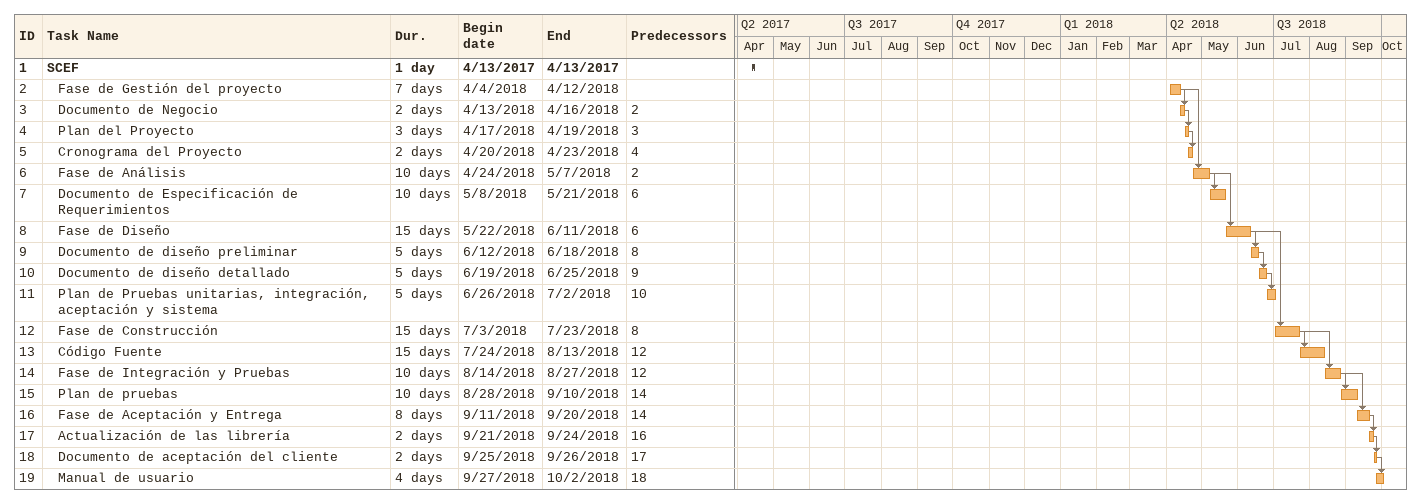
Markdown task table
| ID | Level | Task | Duration | Start | Finish | Predecessors |
|---|---|---|---|---|---|---|
| 1 | 1 | **SCEF** | 1d | 2017-04-13 | 2017-04-13 |  |
| 2 | 2 | Fase de Gestión del proyecto | 7d | 2018-04-04 | 2018-04-12 |  |
| 3 | 2 | Documento de Negocio | 2d | 2018-04-13 | 2018-04-16 | 2 |
| 4 | 2 | Plan del Proyecto | 3d | 2018-04-17 | 2018-04-19 | 3 |
| 5 | 2 | Cronograma del Proyecto | 2d | 2018-04-20 | 2018-04-23 | 4 |
| 6 | 2 | Fase de Análisis | 10d | 2018-04-24 | 2018-05-07 | 2 |
| 7 | 2 | Documento de Especificación de Requerimientos | 10d | 2018-05-08 | 2018-05-21 | 6 |
| 8 | 2 | Fase de Diseño | 15d | 2018-05-22 | 2018-06-11 | 6 |
| 9 | 2 | Documento de diseño preliminar | 5d | 2018-06-12 | 2018-06-18 | 8 |
| 10 | 2 | Documento de diseño detallado | 5d | 2018-06-19 | 2018-06-25 | 9 |
| 11 | 2 | Plan de Pruebas unitarias, integración, aceptación y sistema | 5d | 2018-06-26 | 2018-07-02 | 10 |
| 12 | 2 | Fase de Construcción | 15d | 2018-07-03 | 2018-07-23 | 8 |
| 13 | 2 | Código Fuente | 15d | 2018-07-24 | 2018-08-13 | 12 |
| 14 | 2 | Fase de Integración y Pruebas | 10d | 2018-08-14 | 2018-08-27 | 12 |
| 15 | 2 | Plan de pruebas | 10d | 2018-08-28 | 2018-09-10 | 14 |
| 16 | 2 | Fase de Aceptación y Entrega | 8d | 2018-09-11 | 2018-09-20 | 14 |
| 17 | 2 | Actualización de las librería | 2d | 2018-09-21 | 2018-09-24 | 16 |
| 18 | 2 | Documento de aceptación del cliente | 2d | 2018-09-25 | 2018-09-26 | 17 |
| 19 | 2 | Manual de usuario | 4d | 2018-09-27 | 2018-10-02 | 18 |
